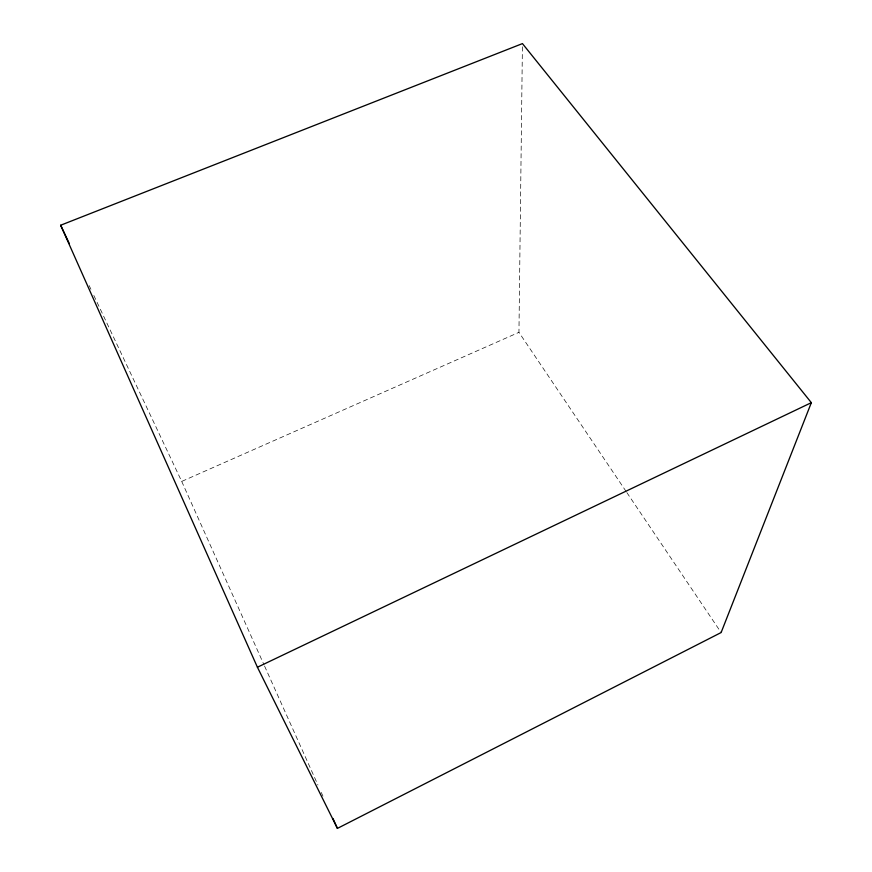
<?xml version="1.0" encoding="UTF-8"?>
<svg xmlns="http://www.w3.org/2000/svg" width="872" height="872" viewBox="0 0 872 872"><rect width="100%" height="100%" fill="white"/><g stroke="black" fill="none" stroke-linecap="round" stroke-linejoin="round"><path stroke-width="0.65" stroke-dasharray="4.36 3.27" d="M626.118 491.481L518.949 332.352L522.437 43.6M93.827 295.445L181.703 481.42L518.949 332.352M626.881 492.615L721.122 632.549M89.173 285.591L90.917 289.286M181.703 481.42L264.009 664.824M264.565 666.066L317.953 785.029M321.288 792.463L322.956 796.18"/><path stroke-width="1.31" d="M811.342 402.668L721.122 632.549L337.41 828.4L257.414 667.233L60.659 225.238L522.437 43.6L811.342 402.668L257.414 667.233M60.659 225.238L69.389 243.713M332.962 818.481L337.41 828.4"/></g></svg>
